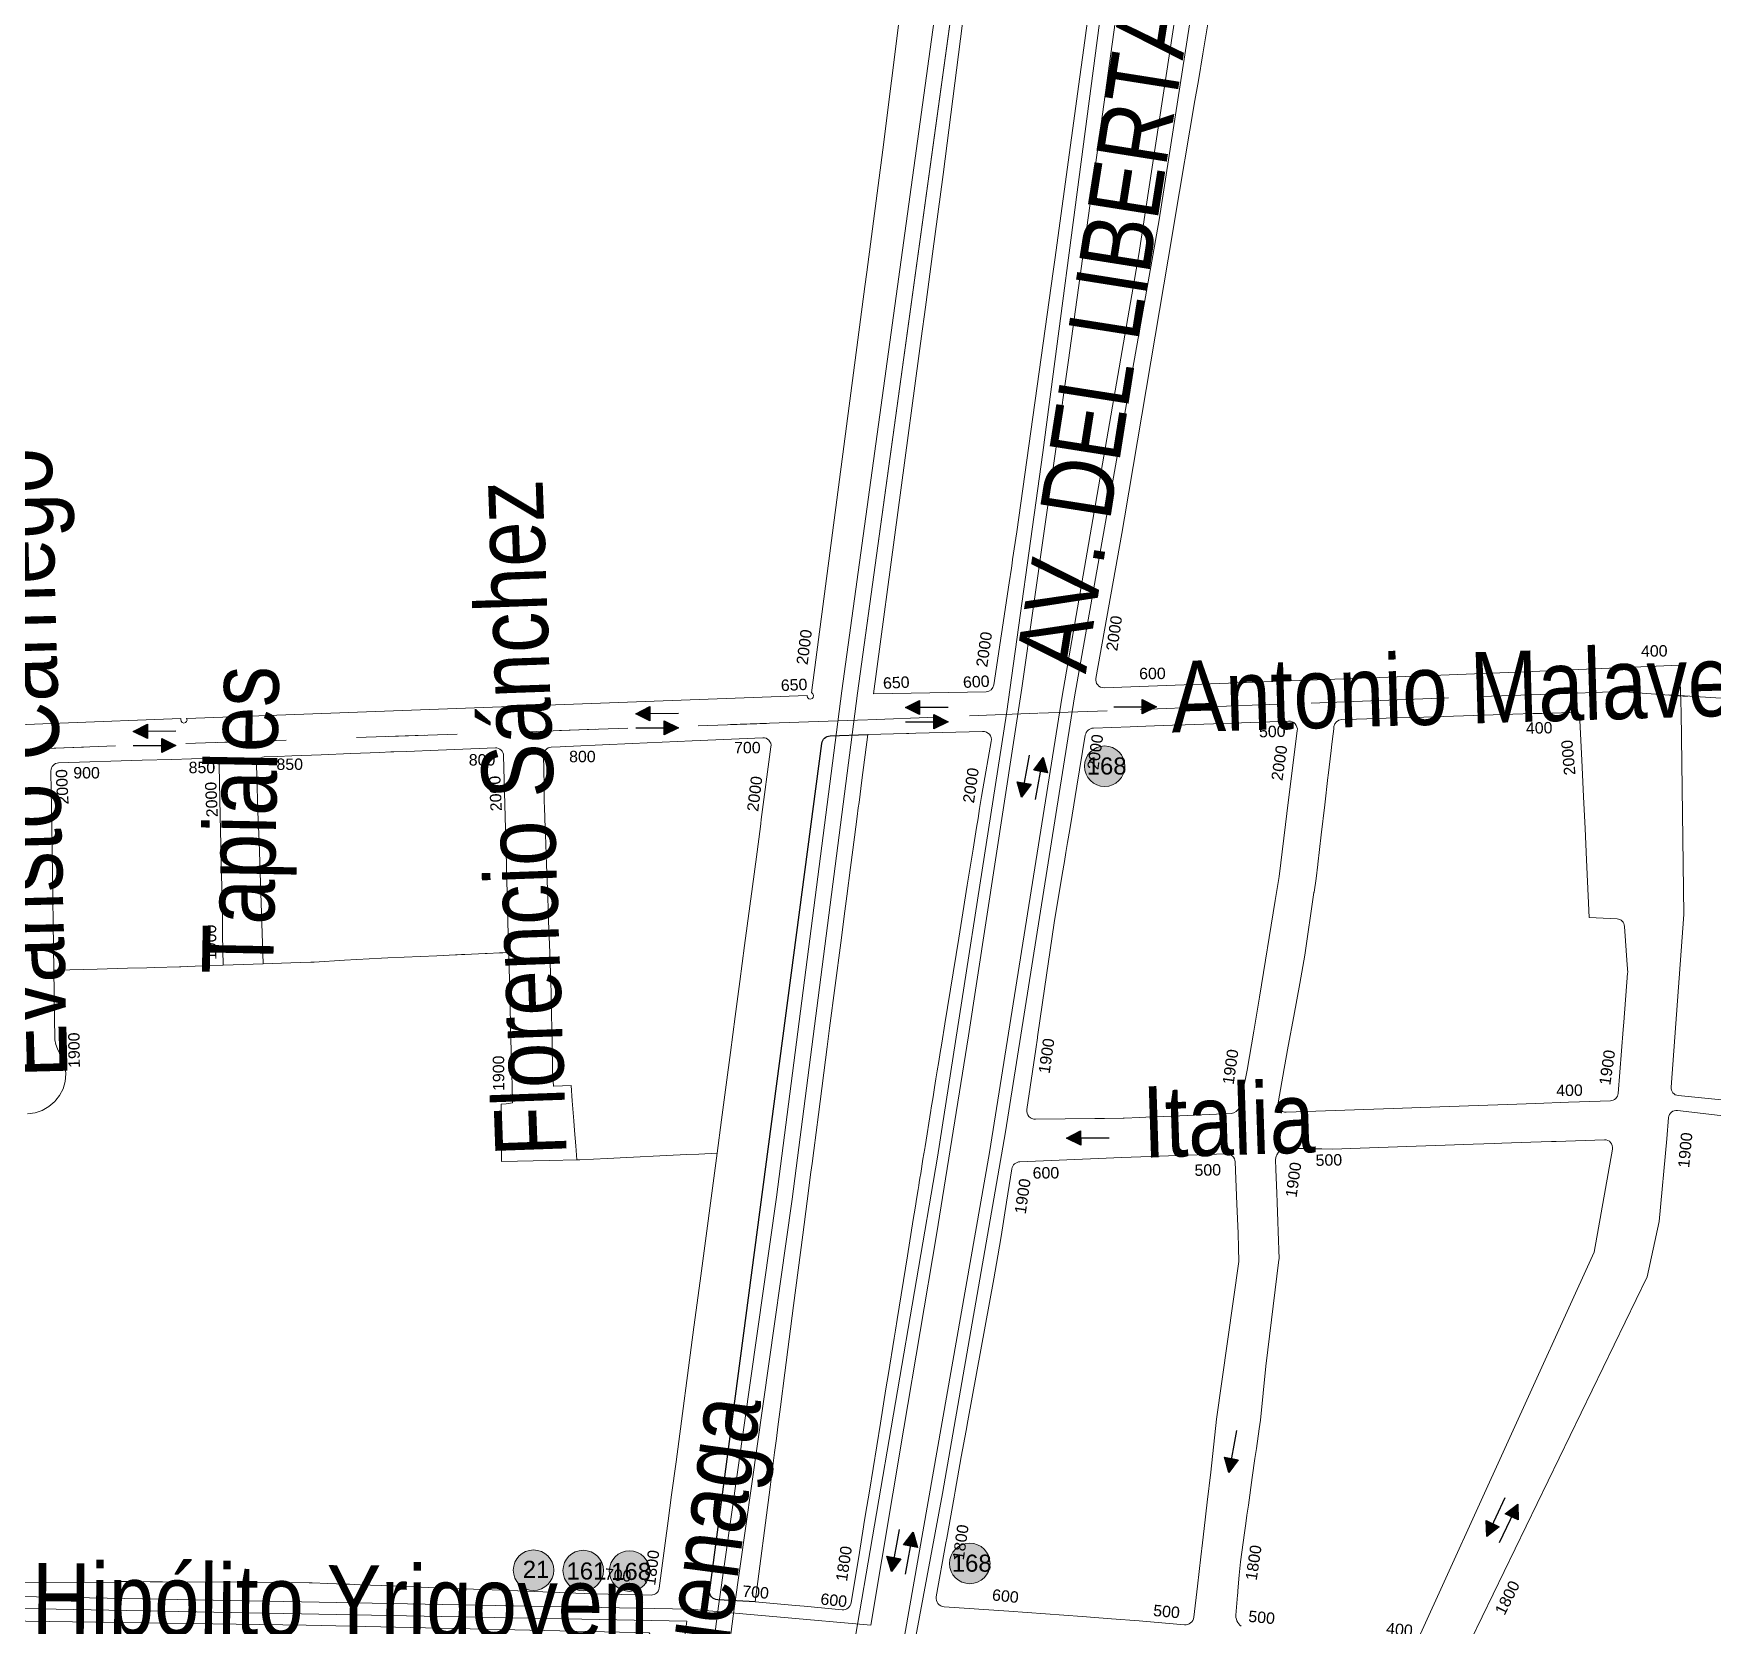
# Model space of a CAD drawing. Header units: millimetres. Extents: x 11558 to 23675, y 49449 to 61482.
# Drawn here: x 20413 to 21002, y 55505 to 56063 of the extents above; entities that cross this region are included whole.
import ezdxf

# ---------------------------------------------------------------- set-up
doc = ezdxf.new("R2010")
doc.units = ezdxf.units.MM
doc.linetypes.add('ACAD_ISO03W100', pattern=[30, 12, -18])
for name, color, linetype in [('0. plano base - nombres calles', 22, 'Continuous'), ('0. Plano Base - PLANO', 254, 'Continuous'), ('0. Plano base - sentido calles', 253, 'Continuous'), ('0. vias del tren', 252, 'VÍAS'), ('0.BARRIOS - DIVISIÓN', 12, 'ACAD_ISO03W100'), ('7. puesta en valor CC la lucila', 212, 'Continuous'), ('numeración', 7, 'Continuous')]:
    doc.layers.add(name, color=color, linetype=linetype)
for name, color, linetype, true_color in [('Linea 161 ida', 7, 'Continuous', 0xd16b6b), ('Linea 168 IDA', 7, 'Continuous', 0x1a1a1a), ('Linea 168 REGRESO', 7, 'Continuous', 0x330000), ('Linea 21 IDA Ramal F', 7, 'Continuous', 0x001861), ('Linea 21 IDA Ramal G', 7, 'Continuous', 0x001861), ('Linea 29 IDA', 7, 'Continuous', 0xc7c700), ('Linea 29 REGRESO', 7, 'Continuous', 0x004285)]:
    doc.layers.add(name, color=color, linetype=linetype, true_color=true_color)
doc.layers.get('7. puesta en valor CC la lucila').off()
doc.styles.get("Standard").update_dxf_attribs({"font": 'arial.ttf'})
doc.linetypes.add('VÍAS', pattern='A,0.15,[130,ltypeshp.shx,S=0.25,R=0,X=0,Y=0],0.15', length=0.3)

# ---------------------------------------------------------------- blocks, each defined once
blk = doc.blocks.new('MANZANAS')
at = {"layer": '0. Plano Base - PLANO', "color": 0, "linetype": 'VÍAS', "lineweight": 5, "ltscale": 4}
for points in [[(5639686.05, 6180526.01), (5639788.58, 6180238.23), (5639850.11, 6180070.03), (5639898.23, 6179933.19), (5639975.79, 6179720.41), (5640017.63, 6179600.04), (5640043.74, 6179530.39), (5640075.58, 6179445.43), (5640110.46, 6179355.97), (5640149.39, 6179252.67), (5640195.39, 6179113.74), (5640249.57, 6178963.4), (5640289.88, 6178847.15), (5640309.32, 6178791.1), (5640347.95, 6178660.67), (5640380.56, 6178554.19), (5640415.62, 6178439.68), (5640444.29, 6178354.11), (5640477.38, 6178244.63), (5640495.4, 6178185.01), (5640517.11, 6178112.23), (5640560.03, 6177975.8), (5640604.34, 6177824.4), (5640637.7, 6177706.78)], [(5639680.81, 6180524.12), (5639783.34, 6180236.34), (5639844.87, 6180068.15), (5639892.99, 6179931.31), (5639970.55, 6179718.54), (5640012.4, 6179598.15), (5640038.53, 6179528.43), (5640070.38, 6179443.44), (5640105.27, 6179353.98), (5640144.14, 6179250.82), (5640190.13, 6179111.92), (5640244.32, 6178961.55), (5640284.62, 6178845.33), (5640304.02, 6178789.4), (5640342.62, 6178659.07), (5640375.23, 6178552.57), (5640410.32, 6178437.98), (5640438.99, 6178352.43), (5640472.05, 6178243.02), (5640490.07, 6178183.41), (5640511.79, 6178110.6), (5640554.7, 6177974.19), (5640598.99, 6177822.86), (5640632.34, 6177705.26)]]:
    blk.add_lwpolyline(points, dxfattribs=at)
at = {"layer": '0. Plano Base - PLANO', "color": 0, "linetype": 'Continuous', "lineweight": 5}
for points in [[(5640178.19, 6180273.21), (5640109.37, 6180245.68, -0.406985), (5640105.76, 6180247.18), (5640081.81, 6180302.99), (5640048.29, 6180365.51), (5640046.46, 6180368.73), (5640041.21, 6180377.92), (5640040.08, 6180379.91), (5639990.45, 6180351.34), (5639964.77, 6180336.75), (5639864.48, 6180279.76, -0.4787), (5639860.42, 6180281.36), (5639845.09, 6180330.63), (5639843.42, 6180336.01), (5639812.34, 6180432.33), (5639811.02, 6180436.44), (5639797.82, 6180477.34), (5639796.03, 6180482.88), (5639795.63, 6180484.12), (5639792.72, 6180493.16), (5639787.02, 6180510.82)], [(5640059.1, 6180009.71), (5640058.49, 6180009.82), (5640057.92, 6180010.07), (5640057.36, 6180010.32), (5640056.84, 6180010.67), (5640056.41, 6180011.11), (5640055.97, 6180011.54), (5640055.66, 6180012.28), (5640052.95, 6180018.76), (5640052.6, 6180019.59), (5640052.35, 6180020.17), (5640050.19, 6180025.34), (5640048.41, 6180029.58), (5640044.97, 6180039.34), (5640043.88, 6180042.43), (5640042.91, 6180045.18), (5640041.73, 6180048.53), (5640038.46, 6180057.82), (5640036.22, 6180064.14), (5640035.03, 6180067.51), (5640032.7, 6180074.11), (5640031.68, 6180076.99), (5640024.7, 6180094.69), (5640011.57, 6180129.88), (5640011.44, 6180130.24), (5640006.71, 6180138.61), (5640004.99, 6180141.64), (5640001.67, 6180147.5), (5640000.11, 6180150.27), (5639995.99, 6180157.56), (5639994.27, 6180160.61), (5639993.93, 6180161.69), (5639993.88, 6180162.26), (5639994.01, 6180163.38), (5639994.43, 6180164.43), (5639995.12, 6180165.33), (5639995.55, 6180165.69), (5639996.18, 6180166.01), (5640000.59, 6180168.21), (5640001.64, 6180168.73), (5640004.79, 6180170.32), (5640005.85, 6180170.85), (5640006.96, 6180171.4), (5640010.3, 6180173.07), (5640018.72, 6180177.81), (5640035.95, 6180187.51), (5640044.79, 6180192.49), (5640053.35, 6180197.32), (5640059.89, 6180201.01), (5640062.08, 6180202.24), (5640070.94, 6180207.25), (5640077.32, 6180210.84), (5640078.74, 6180211.64), (5640093.48, 6180219.96, -0.477088), (5640097.53, 6180218.36), (5640108.52, 6180183.31), (5640116.18, 6180034.92)], [(5639598.08, 6179972.82), (5639600.28, 6179974.37), (5639602.15, 6179976.3), (5639603.61, 6179978.57), (5639604.62, 6179981.07), (5639604.73, 6179981.66), (5639605.13, 6179983.71), (5639605.12, 6179986.41), (5639604.6, 6179989.05), (5639603.58, 6179991.54), (5639602.11, 6179993.79), (5639600.23, 6179995.72), (5639597.59, 6179997.39), (5639596.93, 6179997.9), (5639595.71, 6179999.06), (5639594.66, 6180000.37), (5639583.06, 6180021.87), (5639583.76, 6180022.25), (5639596.34, 6180029.2), (5639605.67, 6180034.35), (5639611.59, 6180037.62), (5639613.98, 6180038.95), (5639621.61, 6180043.2), (5639622.01, 6180043.42), (5639628.61, 6180047.19), (5639634.97, 6180050.82), (5639647.29, 6180057.67), (5639655.74, 6180062.46), (5639661.79, 6180065.89), (5639662.85, 6180066.52), (5639672, 6180071.95), (5639683.17, 6180078.59), (5639685.09, 6180079.74), (5639699.98, 6180088.32), (5639705.68, 6180091.6), (5639706.17, 6180091.88), (5639707.5, 6180092.64), (5639708.53, 6180093.24), (5639714.74, 6180096.82), (5639715.38, 6180097.19), (5639719.07, 6180099.31), (5639720.13, 6180099.92), (5639721.9, 6180100.94), (5639726.79, 6180092.11), (5639729.89, 6180086.5), (5639730.52, 6180085.36), (5639731.4, 6180083.76), (5639736.59, 6180074.38), (5639742.67, 6180063.37), (5639742.74, 6180063.26), (5639744.43, 6180060.2), (5639747.45, 6180054.73), (5639745.59, 6180053.48), (5639744.12, 6180052.5), (5639748.57, 6180043.98), (5639751.9, 6180037.61), (5639753.43, 6180034.69), (5639768.12, 6180042.74), (5639776.63, 6180047.41), (5639777.52, 6180047.93), (5639785.86, 6180052.78), (5639791.83, 6180056.25), (5639803.91, 6180063.27), (5639810.02, 6180066.83), (5639813.67, 6180068.95), (5639819.24, 6180072.19), (5639834.61, 6180029.69), (5639840.21, 6180014.22), (5639856.43, 6179969.38), (5639860.37, 6179958.48), (5639863.51, 6179949.81), (5639866.22, 6179942.32), (5639871.62, 6179927.38, -0.382758), (5639870.22, 6179923.92), (5639860.95, 6179919.37), (5639852.25, 6179915.12), (5639849.09, 6179913.57), (5639841.2, 6179909.82), (5639822.84, 6179901.18), (5639801.96, 6179891.35), (5639787.87, 6179884.72), (5639777.93, 6179880.04), (5639774.47, 6179878.41), (5639773.17, 6179877.8), (5639767.63, 6179875.19), (5639762.64, 6179872.84), (5639761.68, 6179872.36), (5639739.94, 6179861.37), (5639715.81, 6179848.94), (5639712.03, 6179846.99), (5639706.6, 6179844.2), (5639702.95, 6179842.32), (5639702.35, 6179841.78), (5639611.5, 6179794.33)]]:
    blk.add_lwpolyline(points, format="xyb", dxfattribs=at)
for points in [[(5639828.42, 6180259.44), (5639793.64, 6180240.49), (5639750.14, 6180361.33), (5639748.15, 6180366.87), (5639746.66, 6180371.02), (5639740.87, 6180387.08), (5639731.35, 6180413.55), (5639692.79, 6180518.52), (5639728.52, 6180538.91, -0.466376), (5639732.54, 6180537.42), (5639754.62, 6180475.74), (5639758.08, 6180466.08), (5639779.93, 6180405.02), (5639781.3, 6180401.15), (5639812.08, 6180314.2), (5639815.27, 6180304.92), (5639815.71, 6180303.63), (5639816.27, 6180302.02), (5639817.95, 6180297.13), (5639829.73, 6180262.8, -0.365803)], [(5640042.62, 6180304.28), (5640052.8, 6180286.78), (5640061.71, 6180290.79, -0.378208), (5640065.25, 6180289.69), (5640072.29, 6180278.15), (5640073.67, 6180275.88), (5640073.77, 6180275.63), (5640080.5, 6180259.73), (5640081.52, 6180257.32), (5640090.26, 6180236.63, -0.381082), (5640089.06, 6180233.1), (5640079.6, 6180227.75), (5640076.25, 6180225.86), (5640066.18, 6180220.17), (5640057.61, 6180215.33), (5640048.58, 6180210.22), (5640039.82, 6180205.27), (5640031.06, 6180200.32), (5640022.68, 6180195.58), (5640013.62, 6180190.46), (5640004.94, 6180185.55), (5639989.89, 6180177.05, -0.478706), (5639985.84, 6180178.66), (5639982.25, 6180190.3), (5639979.88, 6180197.96), (5639976.73, 6180208.17), (5639973.29, 6180219.31), (5639970.31, 6180228.95), (5639970.3, 6180228.99), (5639963.02, 6180249.96), (5639963, 6180250.03), (5639961.39, 6180254.67), (5639959.64, 6180259.3), (5639959.59, 6180259.43), (5639955.93, 6180269.1), (5639952.2, 6180278.96), (5639948.78, 6180288.01), (5639948.53, 6180288.67), (5639945.38, 6180297.01), (5639944.61, 6180299.06), (5639943.32, 6180302.48), (5639943.3, 6180302.51), (5639942.68, 6180304.16), (5639942.41, 6180304.86, -0.371246), (5639943.67, 6180308.3), (5639948.17, 6180310.82), (5639951.36, 6180312.6), (5639960.25, 6180317.58), (5639968.86, 6180322.4), (5639977.95, 6180327.48), (5639987.15, 6180332.63), (5639996.15, 6180337.67), (5640002.31, 6180341.12), (5640005.05, 6180342.65), (5640014.15, 6180347.75, -0.40936), (5640017.94, 6180346.71), (5640026.28, 6180332.37), (5640031.49, 6180323.41), (5640037.12, 6180313.73)], [(5639972.96, 6180167.76), (5639957.36, 6180158.76), (5639949.98, 6180154.51), (5639949.81, 6180154.41), (5639948.84, 6180153.86), (5639945.15, 6180151.73), (5639940.39, 6180148.98), (5639940.13, 6180148.84), (5639934.36, 6180145.74), (5639931.33, 6180144.11), (5639912.99, 6180134.27, -0.461521), (5639908.73, 6180135.93), (5639901.71, 6180156.18), (5639900.39, 6180160), (5639900.34, 6180160.12), (5639900.27, 6180160.33), (5639896.28, 6180171.85), (5639887.04, 6180198.51), (5639881.72, 6180214.8), (5639880.27, 6180219.25), (5639879.29, 6180222.26), (5639878.17, 6180225.7), (5639876.76, 6180230.03), (5639875.16, 6180234.91), (5639871.97, 6180244.68), (5639866.35, 6180261.93, -0.356845), (5639867.72, 6180265.47), (5639878.96, 6180271.83), (5639881.08, 6180273.03), (5639886.34, 6180276.01), (5639891.9, 6180279.16), (5639895.72, 6180281.32), (5639927.37, 6180299.23, -0.462186), (5639931.66, 6180297.66), (5639940.14, 6180274.71), (5639949.52, 6180249.34), (5639952.21, 6180241.18), (5639962.98, 6180208.54), (5639966.68, 6180197.07), (5639970.96, 6180183.84), (5639971.73, 6180180.96), (5639974.36, 6180171.13, -0.339587)], [(5640228.91, 6180068.54), (5640136.48, 6180040.22, -0.495778), (5640132.86, 6180042.82), (5640129.03, 6180184.23), (5640123.75, 6180203.38), (5640112.76, 6180230.34), (5640109.91, 6180237.24, -0.422951), (5640111.5, 6180240.93), (5640207.33, 6180277.26), (5640226.74, 6180226.57), (5640203.23, 6180217.51), (5640230.98, 6180071.97, -0.382656)], [(5639903.72, 6179938.58), (5639889.78, 6179976.78), (5639888.19, 6179981.14), (5639885.58, 6179988.29), (5639883.87, 6179992.96), (5639882.47, 6179996.81), (5639880.03, 6180003.49), (5639875.93, 6180014.74), (5639867.74, 6180037.19), (5639859.17, 6180060.65), (5639855.11, 6180071.78), (5639851.59, 6180081.43), (5639850.53, 6180084.34), (5639848.96, 6180088.65), (5639844.56, 6180100.69), (5639836.37, 6180123.13), (5639834.13, 6180129.29), (5639823.74, 6180157.75), (5639819.91, 6180168.24), (5639818.08, 6180173.25), (5639814.63, 6180182.73), (5639810.92, 6180192.89), (5639808.41, 6180199.75), (5639807.39, 6180202.54), (5639806.73, 6180204.37), (5639804.02, 6180211.79), (5639798.47, 6180227), (5639810.33, 6180233.57), (5639811.03, 6180233.95), (5639813.25, 6180235.18), (5639833.74, 6180246.53, -0.474876), (5639838.06, 6180244.8), (5639843.12, 6180228.63), (5639843.96, 6180226.08), (5639845.31, 6180221.98), (5639846.42, 6180218.61), (5639847.41, 6180215.61), (5639849.81, 6180208.33), (5639852.95, 6180198.82), (5639853.84, 6180196.15), (5639855.75, 6180190.36), (5639856.21, 6180188.97), (5639859.73, 6180178.3), (5639869.3, 6180149.3), (5639871.46, 6180142.78), (5639872.07, 6180140.93), (5639872.48, 6180139.68), (5639873.5, 6180136.59), (5639874.52, 6180133.5), (5639875.43, 6180130.75), (5639876.4, 6180127.8), (5639877.43, 6180124.69), (5639878.64, 6180121.03), (5639878.94, 6180120.13), (5639882.96, 6180107.95), (5639883.2, 6180107.2), (5639884.39, 6180103.6), (5639885.98, 6180098.8), (5639886.51, 6180097.2), (5639886.97, 6180095.79), (5639887.3, 6180094.78), (5639887.75, 6180093.42), (5639888.61, 6180090.83), (5639889.84, 6180087.09), (5639891.1, 6180083.27), (5639895.15, 6180071.03), (5639902.24, 6180049.55), (5639903.42, 6180045.95), (5639904.33, 6180043.22), (5639908.27, 6180031.27), (5639909.96, 6180026.16), (5639913.78, 6180014.58), (5639921.36, 6179991.61), (5639923.09, 6179986.37), (5639924.83, 6179981.1), (5639925.37, 6179979.48), (5639928.19, 6179970.92), (5639929.14, 6179968.05), (5639933.79, 6179953.96, -0.393532), (5639932.09, 6179950.24), (5639919.69, 6179945.15), (5639916.84, 6179943.98)], [(5639701.91, 6180171.76), (5639704.69, 6180173.36), (5639706.28, 6180174.29), (5639708.7, 6180175.68), (5639717.5, 6180180.77), (5639726.57, 6180186.02), (5639744.77, 6180196.54), (5639766.26, 6180208.96, -0.467071), (5639770.29, 6180207.48), (5639779.05, 6180183.26), (5639779.52, 6180181.96), (5639779.89, 6180180.94), (5639783.55, 6180170.83), (5639787.12, 6180160.97), (5639794.25, 6180141.27), (5639798.57, 6180129.3), (5639802.77, 6180117.71), (5639807.12, 6180105.69), (5639811.01, 6180094.94), (5639815.21, 6180083.32), (5639819.24, 6180072.19), (5639813.67, 6180068.95), (5639810.02, 6180066.83), (5639803.91, 6180063.27), (5639791.83, 6180056.25), (5639785.86, 6180052.78), (5639777.52, 6180047.93), (5639776.63, 6180047.41), (5639774.04, 6180051.59), (5639771.21, 6180056.16), (5639769.41, 6180059.06), (5639765.69, 6180065.06), (5639762.85, 6180069.62), (5639757.51, 6180066.62), (5639757.45, 6180066.59), (5639754.79, 6180071.07), (5639749.95, 6180079.91), (5639747.88, 6180083.7), (5639744.94, 6180089.12), (5639741.46, 6180095.5), (5639740.02, 6180098.15), (5639734.68, 6180107.59), (5639729.26, 6180117.16), (5639725.1, 6180124.5), (5639719.46, 6180134.45), (5639714.24, 6180143.67), (5639713.17, 6180145.55), (5639709.58, 6180151.89), (5639708.54, 6180153.74), (5639705.83, 6180158.76), (5639700.85, 6180168.01, -0.405498)], [(5639655.74, 6180062.46), (5639647.29, 6180057.67), (5639631.48, 6180085.66), (5639626.17, 6180095.08), (5639621, 6180104.24), (5639619.17, 6180107.48), (5639616.55, 6180112.12), (5639612.98, 6180118.44, -0.412884), (5639614.03, 6180122.25), (5639618.11, 6180124.58), (5639622.49, 6180127.08), (5639631.51, 6180132.23), (5639640.53, 6180137.37), (5639649.39, 6180142.43), (5639652.7, 6180144.32), (5639653.63, 6180144.85), (5639657.48, 6180147.05), (5639667.14, 6180152.56), (5639684.61, 6180162.53, -0.418186), (5639688.45, 6180161.45), (5639696.73, 6180146.48), (5639707.01, 6180127.88), (5639712.02, 6180118.83), (5639716.92, 6180109.95), (5639721.9, 6180100.94), (5639720.13, 6180099.92), (5639719.07, 6180099.31), (5639715.38, 6180097.19), (5639714.74, 6180096.82), (5639708.53, 6180093.24), (5639707.5, 6180092.64), (5639706.17, 6180091.88), (5639705.68, 6180091.6), (5639699.98, 6180088.32), (5639685.09, 6180079.74), (5639683.17, 6180078.59), (5639672, 6180071.95), (5639662.85, 6180066.52), (5639661.79, 6180065.89)], [(5639999.35, 6180122.89), (5640017.89, 6180070.24), (5640024.66, 6180052.69), (5640028.42, 6180042.87), (5640031.75, 6180034.09), (5640033.53, 6180029.4), (5640035.3, 6180024.73), (5640038.94, 6180015.11), (5640042.82, 6180004.81, -0.403656), (5640041.18, 6180000.98), (5640026.44, 6179994.81), (5640017.43, 6179990.97), (5640007.99, 6179986.95), (5639984.23, 6179976.72), (5639963.39, 6179967.63, -0.44635), (5639959.33, 6179969.49), (5639953.57, 6179987.92), (5639953.07, 6179989.51), (5639948.73, 6180003.4), (5639948.08, 6180005.49), (5639944.47, 6180017.14), (5639941.7, 6180026.07), (5639940.68, 6180029.35), (5639925.78, 6180077.85), (5639923.39, 6180085.64), (5639921.22, 6180092.17), (5639917.35, 6180103.8), (5639913.63, 6180114.97, -0.356948), (5639914.98, 6180118.52), (5639946.05, 6180136.34), (5639954.75, 6180141.26), (5639963.12, 6180146), (5639977.99, 6180154.41, -0.412382), (5639982.07, 6180153.3), (5639989.43, 6180140.48), (5639994.53, 6180131.6), (5639997, 6180127.14)], [(5639551.01, 6180087.17), (5639576.65, 6180101.53), (5639585.73, 6180106.6), (5639597.74, 6180113.33, -0.417584), (5639601.56, 6180112.22), (5639609.89, 6180096.93), (5639614.86, 6180087.81), (5639620.06, 6180078.26), (5639621.67, 6180075.3), (5639627.82, 6180064), (5639629.94, 6180060.11), (5639634.97, 6180050.82), (5639628.61, 6180047.19), (5639622.01, 6180043.42), (5639621.61, 6180043.2), (5639613.98, 6180038.95), (5639611.59, 6180037.62), (5639605.67, 6180034.35), (5639596.34, 6180029.2), (5639583.76, 6180022.25), (5639583.06, 6180021.87), (5639563.31, 6180058.54), (5639558.37, 6180067.71), (5639558.06, 6180068.27), (5639556.82, 6180070.57), (5639555.74, 6180072.58), (5639553.31, 6180077.09), (5639549.91, 6180083.4, -0.409517)]]:
    blk.add_lwpolyline(points, format="xyb", close=True, dxfattribs=at)
blk.add_lwpolyline([(5639674.32, 6180503.97), (5639708.55, 6180411.44), (5639723.32, 6180370.83), (5639725.07, 6180366), (5639774.23, 6180230.83), (5639774.27, 6180230.82), (5639774.84, 6180230.72), (5639775.3, 6180230.3), (5639775.48, 6180229.71), (5639775.32, 6180229.11), (5639774.88, 6180228.68), (5639774.27, 6180228.55), (5639773.68, 6180228.76), (5639773.31, 6180229.23), (5639773.29, 6180229.26), (5639583.75, 6180121.77), (5639583.69, 6180121.74), (5639584.06, 6180121.3), (5639584.16, 6180120.74), (5639583.97, 6180120.21), (5639583.53, 6180119.84), (5639582.97, 6180119.73), (5639582.41, 6180119.93), (5639582.02, 6180120.43), (5639581.95, 6180120.75), (5639581.9, 6180120.72), (5639544.9, 6180099.74), (5639508.83, 6180079.12)], dxfattribs=at)
at = {"layer": '0. Plano Base - PLANO', "color": 0}
blk.add_lwpolyline([(5639903.83, 6179938.63), (5639891.72, 6179933.17, -0.436752), (5639887.67, 6179934.88), (5639785.61, 6180216.79, -0.364811), (5639786.95, 6180220.41), (5639798.47, 6180227)], format="xyb", dxfattribs=at)
blk = doc.blocks.new('21 azul')
at = {"layer": 'Linea 21 IDA Ramal F', "lineweight": 211, "true_color": 0xededed}
h = blk.add_hatch(color=7, dxfattribs=at)
h.dxf.hatch_style = 1
edge = h.paths.add_edge_path()
edge.add_arc((0, 0), 7.11, 0, 360)
at = {"layer": 'Linea 21 IDA Ramal F', "lineweight": 9}
blk.add_circle((0, 0), 7.11, dxfattribs=at)
at = {"layer": 'Linea 21 IDA Ramal F', "lineweight": 211, "insert": (-3.78, 3.29), "char_height": 6, "attachment_point": 1}
blk.add_mtext_dynamic_manual_height_columns('21', width=8.5711, gutter_width=12.5, heights=[0], dxfattribs=at)
blk = doc.blocks.new('161 ida')
at = {"layer": 'Linea 161 ida', "lineweight": 211, "true_color": 0xededed}
h = blk.add_hatch(color=7, dxfattribs=at)
h.dxf.hatch_style = 1
edge = h.paths.add_edge_path()
edge.add_arc((0, 0), 7.11, 0, 360)
at = {"layer": 'Linea 161 ida', "lineweight": 9}
blk.add_circle((0, 0), 7.11, dxfattribs=at)
at = {"layer": 'Linea 161 ida', "lineweight": 15, "insert": (-5.85, 2.85), "char_height": 6, "attachment_point": 1}
blk.add_mtext_dynamic_manual_height_columns('161', width=16.4579, gutter_width=12.5, heights=[0], dxfattribs=at)
blk = doc.blocks.new('168 vuelta')
at = {"layer": 'Linea 168 IDA', "lineweight": 211, "true_color": 0xededed}
h = blk.add_hatch(color=7, dxfattribs=at)
h.dxf.hatch_style = 1
edge = h.paths.add_edge_path()
edge.add_arc((0, 0), 7.11, 0, 360)
at = {"layer": 'Linea 168 IDA', "lineweight": 9}
blk.add_circle((0, 0), 7.11, dxfattribs=at)
at = {"layer": 'Linea 168 IDA', "lineweight": 15, "insert": (-6.45, 2.89), "char_height": 6, "attachment_point": 1}
blk.add_mtext_dynamic_manual_height_columns('168', width=16.4579, gutter_width=12.5, heights=[0], dxfattribs=at)
blk = doc.blocks.new('168 ida')
at = {"layer": 'Linea 168 REGRESO', "lineweight": 211, "true_color": 0xededed}
h = blk.add_hatch(color=7, dxfattribs=at)
h.dxf.hatch_style = 1
edge = h.paths.add_edge_path()
edge.add_arc((0, 0), 7.11, 0, 360)
at = {"layer": 'Linea 168 REGRESO', "lineweight": 9}
blk.add_circle((0, 0), 7.11, dxfattribs=at)
at = {"layer": 'Linea 168 REGRESO', "lineweight": 15, "insert": (-6.3, 3.1), "char_height": 6, "attachment_point": 1}
blk.add_mtext_dynamic_manual_height_columns('168', width=16.4579, gutter_width=12.5, heights=[0], dxfattribs=at)

msp = doc.modelspace()

# ---------------------------------------------------------------- hatches: boundary and pattern name
at = {"layer": '0. Plano base - sentido calles', "linetype": 'Continuous', "lineweight": 25, "ltscale": 2, "true_color": 0x1a1a1a}
h = msp.add_hatch(color=250, dxfattribs=at)
h.dxf.hatch_style = 1
h.paths.add_polyline_path([(20718.83, 55826.62), (20723.84, 55824.14), (20723.83, 55826.64)])
h.paths.add_polyline_path([(20718.83, 55826.62), (20723.83, 55826.64), (20723.82, 55829.14)])
h = msp.add_hatch(color=250, dxfattribs=at)
h.dxf.hatch_style = 1
h.paths.add_polyline_path([(20806.97, 55826.94), (20801.96, 55829.41), (20801.97, 55826.91)])
h.paths.add_polyline_path([(20806.97, 55826.94), (20801.97, 55826.91), (20801.98, 55824.41)])
h = msp.add_hatch(color=250, dxfattribs=at)
h.dxf.hatch_style = 1
h.paths.add_polyline_path([(20624.16, 55824.46), (20629.17, 55821.98), (20629.16, 55824.48)])
h.paths.add_polyline_path([(20624.16, 55824.46), (20629.16, 55824.48), (20629.15, 55826.98)])
h = msp.add_hatch(color=250, dxfattribs=at)
h.dxf.hatch_style = 1
h.paths.add_polyline_path([(20733.85, 55821.68), (20728.84, 55824.16), (20728.85, 55821.66)])
h.paths.add_polyline_path([(20733.85, 55821.68), (20728.85, 55821.66), (20728.86, 55819.16)])
h = msp.add_hatch(color=250, dxfattribs=at)
h.dxf.hatch_style = 1
h.paths.add_polyline_path([(20447.77, 55818.26), (20452.78, 55815.78), (20452.77, 55818.28)])
h.paths.add_polyline_path([(20447.77, 55818.26), (20452.77, 55818.28), (20452.76, 55820.78)])
h = msp.add_hatch(color=250, dxfattribs=at)
h.dxf.hatch_style = 1
h.paths.add_polyline_path([(20639.18, 55819.53), (20634.17, 55822.01), (20634.18, 55819.51)])
h.paths.add_polyline_path([(20639.18, 55819.53), (20634.18, 55819.51), (20634.19, 55817.01)])
h = msp.add_hatch(color=250, dxfattribs=at)
h.dxf.hatch_style = 1
h.paths.add_polyline_path([(20462.79, 55813.33), (20457.78, 55815.81), (20457.79, 55813.31)])
h.paths.add_polyline_path([(20462.79, 55813.33), (20457.79, 55813.31), (20457.8, 55810.81)])
h = msp.add_hatch(color=250, dxfattribs=at)
h.dxf.hatch_style = 1
h.paths.add_polyline_path([(20767.23, 55809.08), (20763.87, 55804.61), (20766.33, 55804.16)])
h.paths.add_polyline_path([(20767.23, 55809.08), (20766.33, 55804.16), (20768.78, 55803.71)])
h = msp.add_hatch(color=250, dxfattribs=at)
h.dxf.hatch_style = 1
h.paths.add_polyline_path([(20759.6, 55795.23), (20762.96, 55799.69), (20760.5, 55800.15)])
h.paths.add_polyline_path([(20759.6, 55795.23), (20760.5, 55800.15), (20758.05, 55800.6)])
h = msp.add_hatch(color=250, dxfattribs=at)
h.dxf.hatch_style = 1
h.paths.add_polyline_path([(20775.36, 55675.5), (20780.37, 55673.03), (20780.36, 55675.53)])
h.paths.add_polyline_path([(20775.36, 55675.5), (20780.36, 55675.53), (20780.34, 55678.03)])
h = msp.add_hatch(color=250, dxfattribs=at)
h.dxf.hatch_style = 1
h.paths.add_polyline_path([(20832.35, 55558.18), (20835.71, 55562.65), (20833.25, 55563.1)])
h.paths.add_polyline_path([(20832.35, 55558.18), (20833.25, 55563.1), (20830.8, 55563.55)])
h = msp.add_hatch(color=250, dxfattribs=at)
h.dxf.hatch_style = 1
h.paths.add_polyline_path([(20933.82, 55547.12), (20929.42, 55543.67), (20931.68, 55542.6)])
h.paths.add_polyline_path([(20933.82, 55547.12), (20931.68, 55542.6), (20933.95, 55541.53)])
h = msp.add_hatch(color=250, dxfattribs=at)
h.dxf.hatch_style = 1
h.paths.add_polyline_path([(20922.89, 55535.69), (20927.29, 55539.14), (20925.03, 55540.21)])
h.paths.add_polyline_path([(20922.89, 55535.69), (20925.03, 55540.21), (20922.77, 55541.28)])
h = msp.add_hatch(color=250, dxfattribs=at)
h.dxf.hatch_style = 1
h.paths.add_polyline_path([(20721.56, 55537.27), (20718.19, 55532.81), (20720.65, 55532.35)])
h.paths.add_polyline_path([(20721.56, 55537.27), (20720.65, 55532.35), (20723.11, 55531.9)])
h = msp.add_hatch(color=250, dxfattribs=at)
h.dxf.hatch_style = 1
h.paths.add_polyline_path([(20713.92, 55523.42), (20717.29, 55527.89), (20714.83, 55528.34)])
h.paths.add_polyline_path([(20713.92, 55523.42), (20714.83, 55528.34), (20712.37, 55528.79)])
at = {"layer": 'Linea 168 IDA', "lineweight": 15}
h = msp.add_hatch(dxfattribs=at)
h.set_pattern_fill('AR-B816', color=256)
h.set_pattern_definition([(0, (5896.52, 2306.54), (0, 203.2), []), (90, (5896.52, 2306.54), (-203.2, 203.2), [203.2, -203.2])])
h.paths.add_polyline_path([(20737.36, 55811.97, 1), (20745.73, 55811.97, 1)])
h.paths.add_polyline_path([(20738.11, 55809.02), (20745.19, 55809.02), (20745.19, 55814.17), (20738.11, 55814.17)], flags=25)
h = msp.add_hatch(dxfattribs=at)
h.set_pattern_fill('AR-B816', color=256)
h.set_pattern_definition([(0, (5855.76, 2056.03), (0, 203.2), []), (90, (5855.76, 2056.03), (-203.2, 203.2), [203.2, -203.2])])
h.paths.add_polyline_path([(20696.6, 55561.45, 1), (20704.97, 55561.45, 1)])
h.paths.add_polyline_path([(20697.35, 55558.5), (20704.43, 55558.5), (20704.43, 55563.66), (20697.35, 55563.66)], flags=25)
h = msp.add_hatch(dxfattribs=at)
h.set_pattern_fill('AR-B816', color=256)
h.set_pattern_definition([(0, (5750.93, 2018.14), (0, 203.2), []), (90, (5750.93, 2018.14), (-203.2, 203.2), [203.2, -203.2])])
h.paths.add_polyline_path([(20591.77, 55523.56, 1), (20600.14, 55523.56, 1)])
h.paths.add_polyline_path([(20592.52, 55520.61), (20599.6, 55520.61), (20599.6, 55525.77), (20592.52, 55525.77)], flags=25)

# ---------------------------------------------------------------- linework, layer by layer
at = {"layer": '0. Plano base - sentido calles', "color": 250, "linetype": 'Continuous', "lineweight": 25, "ltscale": 2, "true_color": 0x1a1a1a}
for points in [[(20733.83, 55826.68), (20718.83, 55826.62), (20723.82, 55829.14), (20723.84, 55824.14), (20718.83, 55826.62)], [(20791.97, 55826.87), (20806.97, 55826.94), (20801.98, 55824.41), (20801.96, 55829.41), (20806.97, 55826.94)], [(20639.16, 55824.53), (20624.16, 55824.46), (20629.15, 55826.98), (20629.17, 55821.98), (20624.16, 55824.46)], [(20718.85, 55821.62), (20733.85, 55821.68), (20728.86, 55819.16), (20728.84, 55824.16), (20733.85, 55821.68)], [(20462.77, 55818.33), (20447.77, 55818.26), (20452.76, 55820.78), (20452.78, 55815.78), (20447.77, 55818.26)], [(20624.18, 55819.46), (20639.18, 55819.53), (20634.19, 55817.01), (20634.17, 55822.01), (20639.18, 55819.53)], [(20447.79, 55813.26), (20462.79, 55813.33), (20457.8, 55810.81), (20457.78, 55815.81), (20462.79, 55813.33)], [(20762.31, 55809.98), (20759.6, 55795.23), (20758.05, 55800.6), (20762.96, 55799.69), (20759.6, 55795.23)], [(20764.52, 55794.32), (20767.23, 55809.08), (20768.78, 55803.71), (20763.87, 55804.61), (20767.23, 55809.08)], [(20790.36, 55675.57), (20775.36, 55675.5), (20780.34, 55678.03), (20780.37, 55673.03), (20775.36, 55675.5)], [(20835.06, 55572.93), (20832.35, 55558.18), (20830.8, 55563.55), (20835.71, 55562.65), (20832.35, 55558.18)], [(20929.3, 55549.25), (20922.89, 55535.69), (20922.77, 55541.28), (20927.29, 55539.14), (20922.89, 55535.69)], [(20927.41, 55533.56), (20933.82, 55547.12), (20933.95, 55541.53), (20929.42, 55543.67), (20933.82, 55547.12)], [(20716.64, 55538.18), (20713.92, 55523.42), (20712.37, 55528.79), (20717.29, 55527.89), (20713.92, 55523.42)], [(20718.84, 55522.52), (20721.56, 55537.27), (20723.11, 55531.9), (20718.19, 55532.81), (20721.56, 55537.27)]]:
    msp.add_lwpolyline(points, dxfattribs=at)
at = {"layer": '0. vias del tren', "color": 252, "lineweight": 13, "ltscale": 5}
for points in [[(20738.23, 56135.11), (20696.54, 55832.46), (20673.6, 55654.85), (20653.21, 55511.24), (20623.94, 55286.67), (20605.58, 55160.55), (20596.62, 55086.64), (20585.7, 54996.53), (20575.42, 54901.06), (20562.35, 54791.59), (20539.12, 54647.13), (20517.89, 54488.71), (20500.07, 54367), (20491.5, 54308.43), (20465.66, 54174.98), (20445.5, 54065.43), (20423.81, 53947.58), (20409.81, 53858.44), (20388.71, 53746.11), (20377.21, 53684.91), (20362.92, 53610.29), (20338.11, 53469.45), (20307.65, 53314.74), (20283.02, 53195.01)], [(20743.75, 56134.37), (20702.05, 55831.73), (20679.11, 55654.11), (20658.72, 55510.49), (20629.45, 55285.91), (20611.09, 55159.81), (20602.15, 55085.97), (20591.23, 54995.89), (20580.95, 54900.43), (20567.86, 54790.82), (20544.63, 54646.32), (20523.4, 54487.94), (20505.58, 54366.2), (20496.98, 54307.5), (20471.13, 54173.94), (20450.98, 54064.43), (20429.3, 53946.64), (20415.29, 53857.49), (20394.18, 53745.09), (20382.68, 53683.87), (20368.39, 53609.28), (20343.58, 53468.43), (20313.1, 53313.64), (20288.47, 53193.89)]]:
    msp.add_lwpolyline(points, dxfattribs=at)
at = {"layer": '0.BARRIOS - DIVISIÓN', "color": 14, "lineweight": 18, "ltscale": 2}
for points in [[(21185.39, 56161.52), (21178.83, 56000.77), (21300.45, 55999.5), (21270.69, 55899.86), (21171.53, 55912.66), (21162.25, 55848.43), (21316.32, 55824.7), (21324.08, 55861.86), (21338.64, 55861.3), (21331.71, 55780.29), (21308.87, 55782.23), (21312.44, 55804.88), (21216.26, 55816.03), (21208.47, 55759.38), (21183.69, 55761.94), (21190.38, 55818.05), (20969.49, 55832.27), (20681.41, 55821.47), (19757.42, 55789.39), (18967.23, 55750.75), (18450.62, 55734.7), (17997.13, 55715.25), (17552.48, 55699.13), (17505.57, 56634.4)], [(19746.68, 55789.02), (20681.41, 55821.47), (20969.49, 55832.27), (21125.26, 55821.17), (21114.47, 55758.09), (21322.89, 55728.59), (21320.44, 55711.01), (21200.67, 55727.09), (21190.53, 55654.59), (21096.18, 55669.6), (21092.8, 55612.09), (21063.86, 55614.7), (21028.53, 55491.38), (21081.85, 55474.77), (21073.11, 55453.67), (21082.74, 55444.6), (21044.03, 55248.23), (20962.35, 55248.41), (20982.72, 55129.49), (20936.63, 55036.91), (20926.22, 54963.71), (20985.9, 54867.22), (20999.99, 54790.86)]]:
    msp.add_lwpolyline(points, dxfattribs=at)
at = {"layer": 'Linea 161 ida', "lineweight": 15}
msp.add_lwpolyline([(20019.37, 55493.89), (20327.97, 55507.15), (20508.49, 55504.57), (20628.92, 55501.96), (20634.23, 55492.92), (20592.39, 55152.36), (20562.83, 54930.07), (20547.5, 54813.47), (20522.29, 54647.02), (20503.31, 54626.42), (20493.68, 54580.79), (20509.72, 54548.57), (20495.87, 54440.99), (20475.6, 54326.02), (20452.74, 54205.94), (19628.78, 54187.07)], dxfattribs=at)
at = {"layer": 'Linea 168 IDA', "lineweight": 15}
msp.add_lwpolyline([(20802.45, 56139.06), (20776.13, 55948.55), (20759.69, 55833.4), (20740.96, 55711.43), (20729.79, 55641.6), (20718.33, 55573.74), (20706.75, 55504.58), (20643.32, 55510.18), (20326.93, 55516.19), (20163.37, 55508.06), (19948.21, 55500.25), (19718.27, 55489.7), (19717.78, 55481.46), (19698.13, 55338.05), (19687.29, 55195.33), (19662.5, 54759.44), (19648, 54524.15), (19636.42, 54302.88), (19629.27, 54238.22), (19604.59, 53997.04), (19591.34, 53851.26), (19567.85, 53617.24), (19567.94, 53603.73), (19539.11, 53324.02)], dxfattribs=at)
at = {"layer": 'Linea 168 REGRESO', "lineweight": 15}
msp.add_lwpolyline([(19714.21, 55126.09), (20665.84, 55151.47), (20679.7, 55265.44), (20678.8, 55279.65), (20718.48, 55500.69), (20748.34, 55670.49), (20773.88, 55830.6), (20800.79, 55985.68), (20825.9, 56150.45)], dxfattribs=at)
at = {"layer": 'Linea 21 IDA Ramal G', "lineweight": 15}
msp.add_lwpolyline([(19622.95, 53952.26), (20411.33, 53972.28), (20470.78, 54275.39), (20494.77, 54407.29), (20513.17, 54549.42), (20496.95, 54581.51), (20505.09, 54623.89), (20525.52, 54644.72), (20544.92, 54759.6), (20570.29, 54957.7), (20595.5, 55147.39), (20621.65, 55352.1), (20642.15, 55506), (20328.39, 55511.93), (19744.84, 55486.31), (19754.73, 55639.59), (19754.32, 55654.77), (19762.07, 55774.32), (19763.11, 55794.19), (19772.61, 55942.01), (19778.52, 56030.41), (19782.19, 56099.71)], dxfattribs=at)
at = {"layer": 'Linea 29 IDA', "lineweight": 15}
msp.add_lwpolyline([(21019.98, 56597.26), (20869.64, 56593.55), (20799.67, 56162.85), (20767.05, 55916.18), (20754.35, 55824.42), (20730.16, 55668.86), (20693.21, 55453.62), (20665.68, 55270.22), (20635.65, 55038.02), (20603.52, 54811.51), (20579.12, 54649.56), (20554.5, 54486.06), (20510.44, 54207.18), (20483.1, 53975.77), (20436.04, 53459.58), (20433.08, 53392.34), (20431.06, 53381.34), (20424.24, 53211.15)], dxfattribs=at)
at = {"layer": 'Linea 29 REGRESO', "lineweight": 15}
msp.add_lwpolyline([(20615.85, 54788.05), (20635.63, 54924.9), (20647.8, 55010.72), (20669.48, 55148.14), (20683.64, 55266.79), (20681.97, 55280.14), (20716.98, 55471.18), (20731.86, 55550.84), (20753.96, 55677.72), (20778.22, 55830.43), (20807.91, 55997.79), (20829.77, 56138.47)], dxfattribs=at)

# ---------------------------------------------------------------- block references
at = {"layer": '0. Plano Base - PLANO', "color": 28, "lineweight": 5, "true_color": 0x0d0d0d, "rotation": 332.5463477508169}
msp.add_blockref('MANZANAS', (-7833237.48, -2828296.13), dxfattribs=at)
at = {"layer": '7. puesta en valor CC la lucila', "color": 250, "lineweight": 30, "rotation": 332.5463477508169}
msp.add_blockref('MANZANAS', (-7833237.48, -2828296.13), dxfattribs=at)
at = {"layer": 'Linea 161 ida', "lineweight": 15}
msp.add_blockref('161 ida', (20605.73, 55523.77), dxfattribs=at)
at = {"layer": 'Linea 168 IDA', "lineweight": 15}
msp.add_blockref('168 vuelta', (20622, 55523.58), dxfattribs=at)
at = {"layer": 'Linea 168 REGRESO', "lineweight": 15}
for p in [(20788.79, 55806.04), (20741.43, 55526.26)]:
    msp.add_blockref('168 ida', p, dxfattribs=at)
at = {"layer": 'Linea 21 IDA Ramal G', "color": 188, "lineweight": 15, "true_color": 0x0a090b}
msp.add_blockref('21 azul', (20588.3, 55523.9), dxfattribs=at)

# ---------------------------------------------------------------- texts
at = {"layer": '0. plano base - nombres calles', "color": 250, "lineweight": 15, "true_color": 0x1a1a1a, "char_height": 25, "attachment_point": 1}
for s, insert, rotation in [('{\\fArial Narrow|b0|i0|c0|p34;AV. DEL LIBERTADOR}', (20757.46, 55842.16), 81.01939), ('{\\fArial Narrow|b0|i0|c0|p34;Evaristo Carriego}', (20399.77, 55696.19), 91.4748), ('{\\fArial Narrow|b0|i0|c0|p34;Florencio Sánchez}', (20574.98, 55668.7), 92.04864), ('{\\fArial Narrow|b0|i0|c0|p34;Antonio Malaver}', (20811.64, 55842.85), 1.72568), ('{\\fArial Narrow|b0|i0|c0|p34;Tapiales}', (20471.87, 55733.3), 88.88587), ('{\\fArial Narrow|b0|i0|c0|p34;Italia}', (20801.64, 55693.62), 1.80928), ('{\\fArial Narrow|b0|i0|c0|p34;Miguel de Azcuenaga}', (20606.94, 55313.5), 82.3886), ('{\\fArial Narrow|b0|i0|c0|p34;Pdte. Hipólito Yrigoyen}', (20337.44, 55526.96), 359.58767)]:
    msp.add_mtext_dynamic_manual_height_columns(s, width=329.255, gutter_width=12.5, heights=[0], dxfattribs=dict(at, insert=insert, rotation=rotation))
at = {"layer": 'numeración', "color": 251, "true_color": 0x606162, "char_height": 4, "attachment_point": 1}
for s, insert, rotation in [('2000', (20789.24, 55846.83, 0.54), 81.81096), ('2000', (20680.52, 55841.95), 82.60406), ('2000', (20743.59, 55841.19), 81.81096), ('400', (20977.04, 55848.47), 0.48903), ('600', (20800.87, 55840.57), 0.48903), ('650', (20675.01, 55836.4), 2.69558), ('650', (20710.88, 55837.18), 2.69558), ('600', (20738.96, 55837.5), 2.69558), ('2000', (20782.6, 55805.19, 0.54), 81.81096), ('500', (20842.92, 55820.16), 1.24364), ('400', (20936.62, 55821.4), 1.24364), ('2000', (20847.21, 55801.34, 0.54), 81.81096), ('2000', (20950.11, 55802.68, 0.54), 95.25958), ('2000', (20421.11, 55792.49), 92.69659), ('2000', (20738.94, 55793.46), 81.81096), ('2000', (20473.51, 55788.06), 92.69659), ('2000', (20573.21, 55790.17), 92.69659), ('2000', (20663.19, 55790.45), 83.05091), ('1900', (20472.99, 55737.99), 90.56355), ('1900', (20425.05, 55700.15), 90.56355), ('1900', (20765.48, 55698.52, 0.54), 81.81096), ('1900', (20830.08, 55694.68, 0.54), 81.81096), ('1900', (20962.31, 55694.45, 0.54), 81.81096), ('1900', (20574.08, 55692.05), 90.56355), ('400', (20947.26, 55694.21), 1.24364), ('1900', (20989.99, 55665.32, 0.54), 84.55902), ('500', (20862.79, 55669.75), 1.24364), ('600', (20763.49, 55665.31), 0.48903), ('500', (20820.28, 55666.25), 1.24364), ('1900', (20852.17, 55655.04, 0.54), 81.81096), ('1900', (20757.11, 55649.28, 0.54), 81.81096), ('1800', (20735.36, 55527.86, 0.54), 81.81096), ('1800', (20627.02, 55518.85), 83.05091), ('1800', (20694.38, 55520.34), 81.81096), ('1800', (20838.18, 55520.66, 0.54), 81.81096), ('700', (20613.5, 55524.55), 355.32661), ('700', (20661.78, 55518.59), 355.32661), ('600', (20689.29, 55515.85), 353.92851), ('600', (20749.53, 55517.3), 354.00734), ('1800', (20925.57, 55509.55, 0.54), 63.62117), ('500', (20806.06, 55511.83), 354.76195), ('500', (20839.45, 55509.77), 354.76195), ('400', (20887.83, 55505.53), 354.76195)]:
    msp.add_mtext_dynamic_manual_height_columns(s, width=16.0314, gutter_width=12.5, heights=[0], dxfattribs=dict(at, insert=insert, rotation=rotation))
for s, insert in [('800', (20600.79, 55811.45)), ('700', (20658.7, 55814.58)), ('900', (20426.73, 55805.75)), ('850', (20467.23, 55807.6)), ('850', (20498.05, 55808.75)), ('800', (20565.57, 55810.29))]:
    msp.add_mtext_dynamic_manual_height_columns(s, width=16.0314, gutter_width=12.5, heights=[0], dxfattribs=dict(at, insert=insert))

doc.saveas('drawing.dxf')
